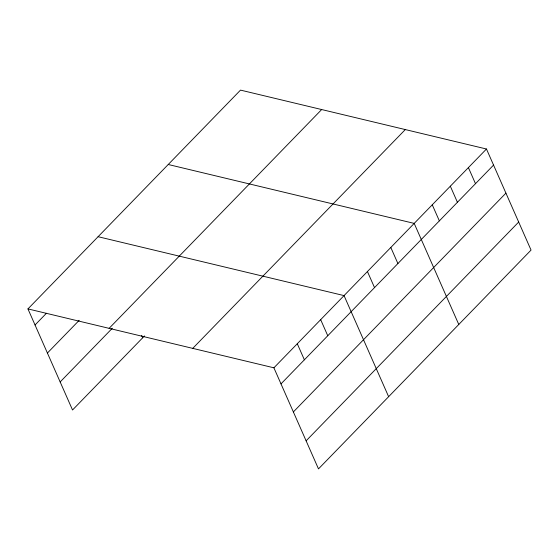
<?xml version="1.0" encoding="UTF-8"?>
<svg xmlns="http://www.w3.org/2000/svg" width="559" height="559" viewBox="0 0 559 559"><rect width="100%" height="100%" fill="white"/><g stroke="black" fill="none" stroke-linecap="round" stroke-linejoin="round"><path stroke-width="0.84" d="M27.95 308.91L240.51 90.111L486.47 149.008L531.05 250.09L318.49 468.889L273.903 367.808L27.95 308.91L72.53 409.992L144.481 335.938M35.042 324.982L46.432 313.257M47.41 353.036L79.189 320.328M109.117 328.343L321.677 109.543M60.162 381.937L112.317 328.252M192.743 348.369L405.303 129.569M273.903 367.808L486.47 149.008M280.995 383.879L493.555 165.087M293.37 411.934L505.93 193.134M306.115 440.834L518.675 222.042M168.238 164.5L414.198 223.397L458.778 324.486M98.098 236.702L344.051 295.599L388.631 396.687M468.4 167.609L475.492 183.68M450.33 186.203L457.423 202.281M432.261 204.804L439.353 220.875M390.811 247.469L397.903 263.541M367.431 271.534L374.523 287.612M320.67 319.671L327.763 335.749M297.29 343.736L304.375 359.814M141.651 335.449L142.678 337.79"/></g></svg>
